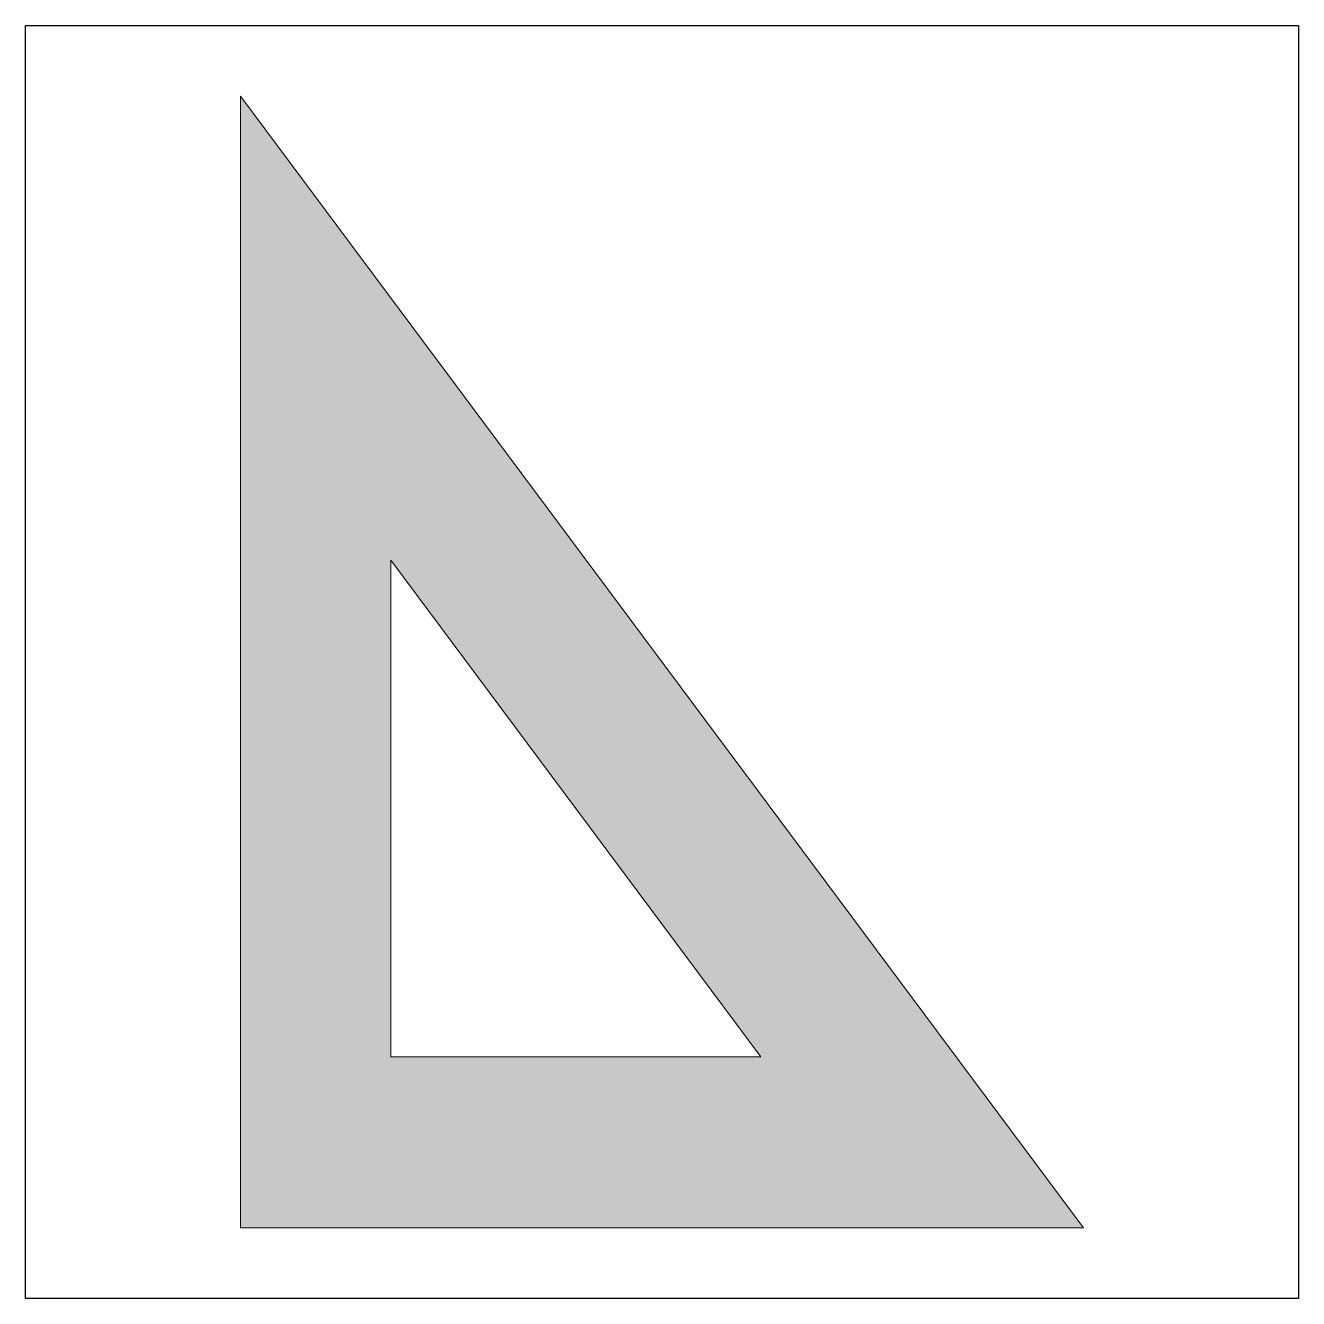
# Model space of a CAD drawing. Header units: inches. Extents: x 0 to 114, y 0 to 114.
import ezdxf

# ---------------------------------------------------------------- set-up
doc = ezdxf.new("R2010")
doc.units = ezdxf.units.IN
doc.header["$MEASUREMENT"] = 0
doc.layers.add('Image Background', color=7, linetype='Continuous')
doc.layers.add('Layer 1', color=7, linetype='Continuous')
picture_1 = doc.add_image_def('image1.png', size_in_pixel=(1350, 1350))

msp = doc.modelspace()

# ---------------------------------------------------------------- hatches: boundary and pattern name
at = {"layer": 'Layer 1', "true_color": 0x8bc53f}
h = msp.add_hatch(color=83, dxfattribs=at)
h.dxf.hatch_style = 2
h.paths.add_polyline_path([(19.31, 6.35), (94.99, 6.35), (19.31, 107.95)])
h.paths.add_polyline_path([(66.02, 21.7), (32.81, 21.7), (32.81, 66.28)])

# ---------------------------------------------------------------- linework, layer by layer
at = {"layer": 'Layer 1', "lineweight": 0}
for points in [[(19.31, 6.35), (94.99, 6.35), (19.31, 107.95), (19.31, 6.35)], [(66.02, 21.7), (32.81, 21.7), (32.81, 66.28), (66.02, 21.7)]]:
    msp.add_lwpolyline(points, dxfattribs=at)

# ---------------------------------------------------------------- pictures from other files: only their frames are drawn
at = {"layer": 'Image Background'}
image = msp.add_image(picture_1, insert=(0, 0), size_in_units=(114.3, 114.3), dxfattribs=at)

doc.saveas('drawing.dxf')
